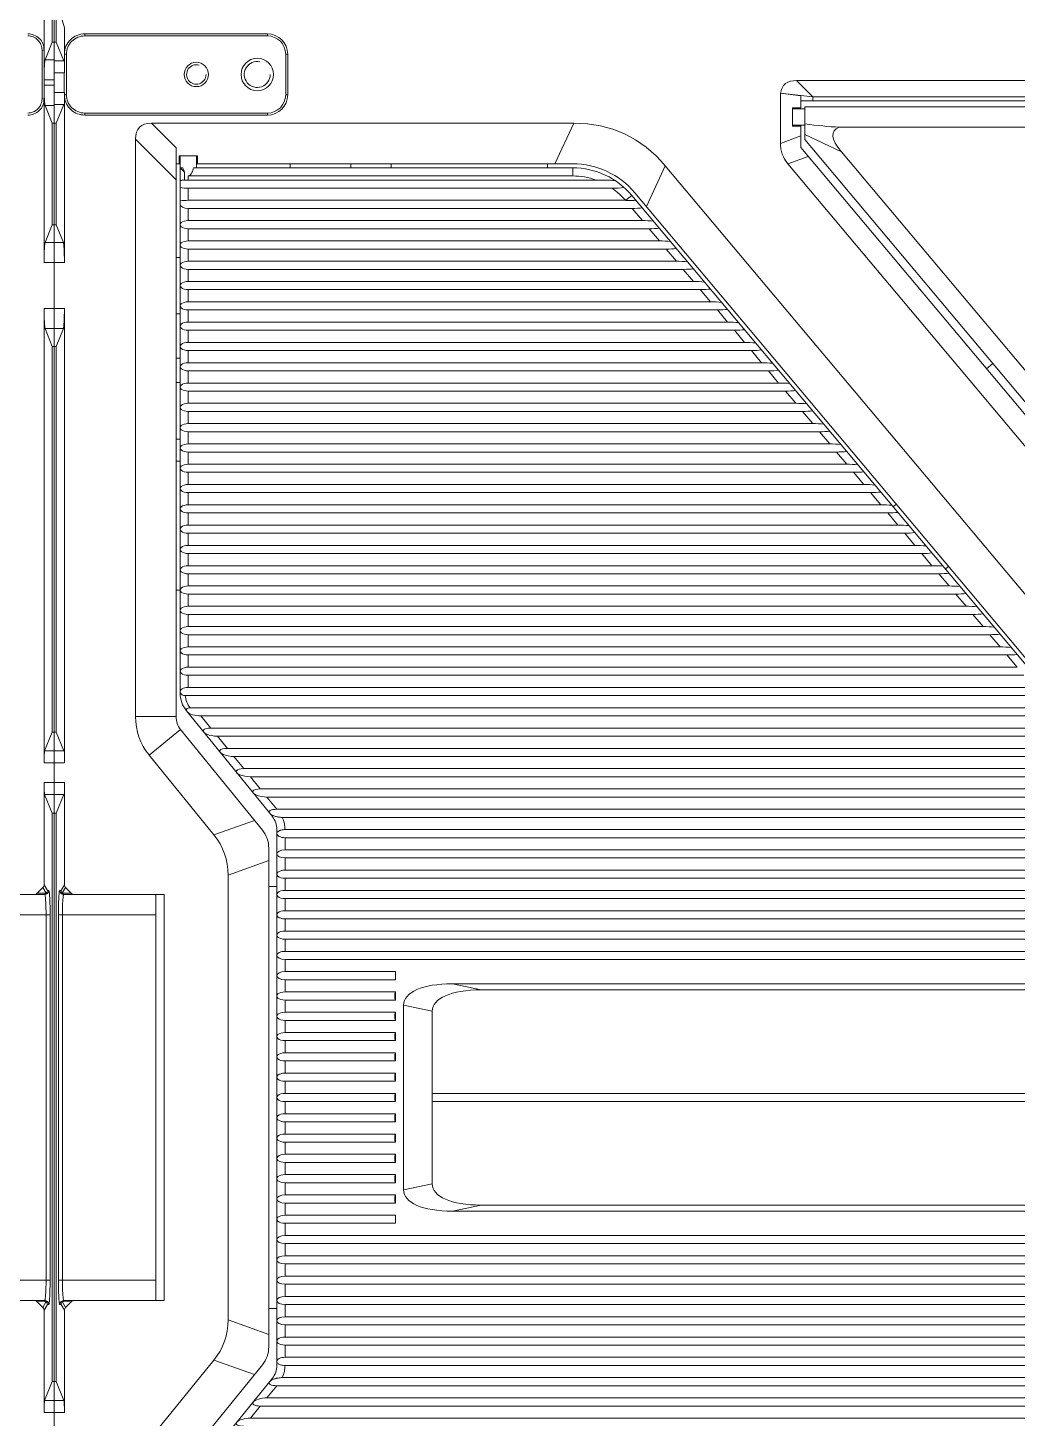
# Model space of a CAD drawing. Header units: millimetres. Extents: x 2185 to 26698, y 9658 to 17427.
# Drawn here: x 17420.1 to 17663.7, y 12966.7 to 13309.2 of the extents above; entities that cross this region are included whole.
import ezdxf

# ---------------------------------------------------------------- set-up
doc = ezdxf.new("R2010")
doc.units = ezdxf.units.MM
doc.linetypes.add('SLD-实线', pattern=[0])
doc.layers.add('文字层', color=8, linetype='SLD-实线', lineweight=15)

# ---------------------------------------------------------------- blocks, each defined once
blk = doc.blocks.new('76128193')
at = {"color": 7, "linetype": 'Continuous'}
for p, q in [((-4020.43, 2581.93), (-4020.43, 2041.93)), ((-4019.93, 2581.43), (-4019.93, 2571.93)), ((-4019.53, 2581.02), (-4017.93, 2575.43)), ((-3062.93, 2569.98), (-3062.93, 2579.43)), ((-3060.93, 2571.93), (-3060.93, 2581.43)), ((-3060.43, 2517.59), (-3060.43, 2581.93)), ((-4017.93, 2575.43), (-4017.93, 2568.98)), ((-4012.92, 2573.93), (-4012.92, 2573.43)), ((-4012.92, 2573.93), (-3967.93, 2573.93)), ((-4012.92, 2573.43), (-3967.93, 2573.43)), ((-3967.93, 2573.43), (-3967.93, 2573.93)), ((-4020.43, 2571.93), (-4019.93, 2571.93)), ((-4019.93, 2571.93), (-4018.08, 2567.3)), ((-4017.93, 2568.98), (-4017.93, 2564.33)), ((-4017.43, 2558.93), (-4017.43, 2568.93)), ((-3963.43, 2568.93), (-3963.43, 2558.93)), ((-3962.93, 2568.93), (-3963.43, 2568.93)), ((-3962.93, 2568.93), (-3962.93, 2558.93)), ((-3063.43, 2569.93), (-3063.43, 2557.93)), ((-3062.92, 2569.98), (-3062.92, 2562.58)), ((-3060.93, 2571.93), (-3062.69, 2567.54)), ((-3060.93, 2571.93), (-3060.43, 2571.93)), ((-4018.08, 2567.3), (-4020.43, 2567.3)), ((-3062.69, 2567.54), (-3060.43, 2567.54)), ((-4017.96, 2564.33), (-4020.43, 2564.33)), ((-4017.96, 2564.33), (-4017.95, 2559.53)), ((-3833.65, 2558.41), (-3837.67, 2562.43)), ((-3837.67, 2562.43), (-3651.21, 2562.43)), ((-3060.43, 2562.59), (-3062.93, 2562.58)), ((-4017.95, 2559.53), (-4020.43, 2559.53)), ((-4017.93, 2558.89), (-4017.94, 2559.53)), ((-4017.93, 2558.89), (-4017.93, 2558.42)), ((-3963.43, 2558.93), (-3962.93, 2558.93)), ((-3841.59, 2546.97), (-3841.59, 2559.33)), ((-3836.58, 2558.75), (-3841.54, 2559.33)), ((-3836.59, 2558.66), (-3836.59, 2555.68)), ((-3833.65, 2558.41), (-3836.58, 2558.75)), ((-3060.43, 2561.27), (-3062.93, 2561.28)), ((-4018.08, 2556.56), (-4020.43, 2556.56)), ((-4018.08, 2556.56), (-4019.93, 2551.93)), ((-4017.93, 2558.42), (-4017.93, 2517.55)), ((-3838.59, 2551.18), (-3838.59, 2555.68)), ((-3838.59, 2555.68), (-3836.59, 2555.68)), ((-3838.59, 2555.57), (-3836.59, 2555.57)), ((-3835.59, 2555.43), (-3838.59, 2555.43)), ((-3836.59, 2557.43), (-3651.21, 2557.43)), ((-3836.59, 2555.43), (-3836.59, 2555.57)), ((-3835.59, 2547.88), (-3835.59, 2555.93)), ((-3835.59, 2555.93), (-3653.88, 2555.93)), ((-3833.65, 2557.43), (-3833.65, 2558.41)), ((-3651.21, 2558.41), (-3833.65, 2558.41)), ((-3062.93, 2517.55), (-3062.93, 2557.89)), ((-3060.43, 2556.32), (-3062.69, 2556.32)), ((-3062.69, 2556.32), (-3060.93, 2551.93)), ((-4020.43, 2551.93), (-4019.93, 2551.93)), ((-4019.93, 2551.93), (-4019.93, 2526.93)), ((-4012.92, 2554.43), (-4012.92, 2553.93)), ((-3967.93, 2554.43), (-4012.92, 2554.43)), ((-3967.93, 2553.93), (-4012.92, 2553.93)), ((-3990.43, 2545.85), (-3996.51, 2551.93)), ((-3892.48, 2551.93), (-3996.51, 2551.93)), ((-3967.93, 2553.93), (-3967.93, 2554.43)), ((-3892.48, 2551.93), (-3897.14, 2541.93)), ((-3060.93, 2551.93), (-3060.43, 2551.93)), ((-3060.93, 2526.93), (-3060.93, 2551.93)), ((-3836.59, 2548.79), (-3841.59, 2546.97)), ((-3835.59, 2551.43), (-3838.59, 2551.43)), ((-3836.59, 2551.29), (-3838.59, 2551.29)), ((-3836.59, 2551.18), (-3838.59, 2551.18)), ((-3836.59, 2551.29), (-3836.59, 2551.43)), ((-3836.59, 2545.93), (-3836.59, 2551.18)), ((-3835.59, 2549.11), (-3826.55, 2544.89)), ((-3827.14, 2550.93), (-3653.88, 2550.93)), ((-4000.43, 2405.75), (-4000.43, 2548.01)), ((-4000.43, 2548.01), (-3990.43, 2538.01)), ((-3990.43, 2405.75), (-3990.43, 2545.85)), ((-3836.59, 2545.93), (-3681.84, 2361.5)), ((-3679.56, 2361.93), (-3835.59, 2547.88)), ((-3675.73, 2365.15), (-3826.55, 2544.89)), ((-3990.43, 2541.93), (-3989.43, 2541.93)), ((-3989.68, 2541.93), (-3989.68, 2543.93)), ((-3989.68, 2543.93), (-3985.18, 2543.93)), ((-3989.43, 2411.57), (-3989.43, 2543.93)), ((-3985.43, 2540.93), (-3985.43, 2543.93)), ((-3985.42, 2541.93), (-3892.75, 2541.93)), ((-3985.18, 2543.93), (-3985.18, 2541.93)), ((-3962.36, 2540.93), (-3962.36, 2541.93)), ((-3947.43, 2541.93), (-3947.43, 2540.93)), ((-3937.43, 2540.93), (-3937.43, 2541.93)), ((-3898.93, 2540.93), (-3898.93, 2541.93)), ((-3874.61, 2531.42), (-3869.95, 2541.42)), ((-3707.34, 2347.63), (-3869.95, 2541.42)), ((-3839.75, 2541.92), (-3834.75, 2543.74)), ((-3839.75, 2541.92), (-3684.94, 2357.42)), ((-3989.43, 2540.93), (-3988.37, 2539.87)), ((-3989.43, 2540.93), (-3988.76, 2540.93)), ((-3988.37, 2537.9), (-3988.37, 2539.87)), ((-3987.43, 2537.93), (-3987.43, 2538.93)), ((-3987.43, 2538.93), (-3892.75, 2538.93)), ((-3987.43, 2537.93), (-3887.01, 2537.93)), ((-3986.11, 2540.93), (-3892.75, 2540.93)), ((-3892.75, 2538.93), (-3892.75, 2540.93)), ((-3987.43, 2535.93), (-3987.43, 2532.93)), ((-3883.11, 2535.93), (-3987.43, 2535.93)), ((-3877.43, 2534.79), (-3720.01, 2347.18)), ((-3987.43, 2532.93), (-3879.79, 2532.93)), ((-3878.2, 2534.14), (-3879.64, 2532.93)), ((-3878.2, 2534.14), (-3720.78, 2346.54)), ((-3987.43, 2527.93), (-3987.43, 2530.93)), ((-3987.43, 2530.93), (-3878.11, 2530.93)), ((-3875.59, 2527.93), (-3987.43, 2527.93)), ((-3878.11, 2530.93), (-3875.59, 2527.93)), ((-4020.43, 2526.93), (-4019.93, 2526.93)), ((-4018.18, 2522.54), (-4019.93, 2526.93)), ((-3987.43, 2522.93), (-3987.43, 2525.93)), ((-3987.43, 2525.93), (-3873.92, 2525.93)), ((-3873.92, 2525.93), (-3871.4, 2522.93)), ((-3060.93, 2526.93), (-3062.69, 2522.54)), ((-3060.93, 2526.93), (-3060.43, 2526.93)), ((-4020.43, 2522.54), (-4018.18, 2522.54)), ((-3871.4, 2522.93), (-3987.43, 2522.93)), ((-3987.43, 2517.93), (-3987.43, 2520.93)), ((-3987.43, 2520.93), (-3869.72, 2520.93)), ((-3869.72, 2520.93), (-3867.2, 2517.93)), ((-3062.69, 2522.54), (-3060.43, 2522.54)), ((-4017.94, 2517.58), (-4020.43, 2517.58)), ((-3990.43, 2518.86), (-3989.43, 2518.86)), ((-3867.2, 2517.93), (-3987.43, 2517.93)), ((-3060.43, 2517.58), (-3062.93, 2517.58)), ((-3060.43, 2517.58), (-3060.43, 2106.28)), ((-3987.43, 2512.93), (-3987.43, 2515.93)), ((-3987.43, 2515.93), (-3865.53, 2515.93)), ((-3865.53, 2515.93), (-3863.01, 2512.93)), ((-3863.01, 2512.93), (-3987.43, 2512.93)), ((-3987.43, 2507.93), (-3987.43, 2510.93)), ((-3987.43, 2510.93), (-3861.33, 2510.93)), ((-3861.33, 2510.93), (-3858.81, 2507.93)), ((-3858.81, 2507.93), (-3987.43, 2507.93)), ((-4020.43, 2506.27), (-4017.93, 2506.27)), ((-4017.93, 2506.27), (-4017.93, 2394.33)), ((-3989.43, 2505), (-3990.43, 2505)), ((-3987.43, 2502.93), (-3987.43, 2505.93)), ((-3987.43, 2505.93), (-3857.13, 2505.93)), ((-3857.13, 2505.93), (-3854.62, 2502.93)), ((-3062.93, 2506.27), (-3060.43, 2506.27)), ((-3062.93, 2394.33), (-3062.93, 2506.27)), ((-4018.18, 2501.32), (-4020.43, 2501.32)), ((-4019.93, 2496.93), (-4018.18, 2501.32)), ((-3854.62, 2502.93), (-3987.43, 2502.93)), ((-3987.43, 2497.93), (-3987.43, 2500.93)), ((-3987.43, 2500.93), (-3852.94, 2500.93)), ((-3852.94, 2500.93), (-3850.42, 2497.93)), ((-3060.43, 2501.32), (-3062.69, 2501.32)), ((-3062.69, 2501.32), (-3060.93, 2496.93)), ((-4020.43, 2496.93), (-4019.93, 2496.93)), ((-4019.93, 2496.93), (-4019.93, 2401.93)), ((-3850.42, 2497.93), (-3987.43, 2497.93)), ((-3060.93, 2496.93), (-3060.43, 2496.93)), ((-3060.93, 2401.93), (-3060.93, 2496.93)), ((-3990.43, 2494.07), (-3989.43, 2494.07)), ((-3987.43, 2492.93), (-3987.43, 2495.93)), ((-3987.43, 2495.93), (-3848.74, 2495.93)), ((-3848.74, 2495.93), (-3846.23, 2492.93)), ((-3846.23, 2492.93), (-3987.43, 2492.93)), ((-3987.43, 2487.93), (-3987.43, 2490.93)), ((-3987.43, 2490.93), (-3844.55, 2490.93)), ((-3844.55, 2490.93), (-3842.03, 2487.93)), ((-3790.83, 2491.4), (-3789.32, 2492.75)), ((-3989.43, 2488.07), (-3990.43, 2488.07)), ((-3842.03, 2487.93), (-3987.43, 2487.93)), ((-3987.43, 2482.93), (-3987.43, 2485.93)), ((-3987.43, 2485.93), (-3840.35, 2485.93)), ((-3840.35, 2485.93), (-3837.84, 2482.93)), ((-3837.84, 2482.93), (-3987.43, 2482.93)), ((-3987.43, 2477.93), (-3987.43, 2480.93)), ((-3987.43, 2480.93), (-3836.16, 2480.93)), ((-3836.16, 2480.93), (-3833.64, 2477.93)), ((-3833.64, 2477.93), (-3987.43, 2477.93)), ((-3990.43, 2474.07), (-3989.43, 2474.07)), ((-3987.43, 2472.93), (-3987.43, 2475.93)), ((-3987.43, 2475.93), (-3831.96, 2475.93)), ((-3829.44, 2472.93), (-3987.43, 2472.93)), ((-3831.96, 2475.93), (-3829.44, 2472.93)), ((-3987.43, 2467.93), (-3987.43, 2470.93)), ((-3987.43, 2470.93), (-3827.77, 2470.93)), ((-3827.77, 2470.93), (-3825.25, 2467.93)), ((-3989.43, 2468.67), (-3990.43, 2468.67)), ((-3825.25, 2467.93), (-3987.43, 2467.93)), ((-3987.43, 2462.93), (-3987.43, 2465.93)), ((-3987.43, 2465.93), (-3823.57, 2465.93)), ((-3821.05, 2462.93), (-3987.43, 2462.93)), ((-3823.57, 2465.93), (-3821.05, 2462.93)), ((-3987.43, 2457.93), (-3987.43, 2460.93)), ((-3987.43, 2460.93), (-3819.38, 2460.93)), ((-3819.38, 2460.93), (-3816.86, 2457.93)), ((-3816.86, 2457.93), (-3987.43, 2457.93)), ((-3987.43, 2452.93), (-3987.43, 2455.93)), ((-3987.43, 2455.93), (-3815.18, 2455.93)), ((-3815.18, 2455.93), (-3812.66, 2452.93)), ((-3813.07, 2458.08), (-3813.83, 2457.44)), ((-3812.66, 2452.93), (-3987.43, 2452.93)), ((-3987.43, 2447.93), (-3987.43, 2450.93)), ((-3987.43, 2450.93), (-3810.98, 2450.93)), ((-3810.98, 2450.93), (-3808.47, 2447.93)), ((-3808.47, 2447.93), (-3987.43, 2447.93)), ((-3987.43, 2442.93), (-3987.43, 2445.93)), ((-3987.43, 2445.93), (-3806.79, 2445.93)), ((-3806.79, 2445.93), (-3804.27, 2442.93)), ((-3804.27, 2442.93), (-3987.43, 2442.93)), ((-3800.98, 2442.12), (-3800.21, 2442.76)), ((-3987.43, 2437.93), (-3987.43, 2440.93)), ((-3987.43, 2440.93), (-3802.59, 2440.93)), ((-3802.59, 2440.93), (-3800.08, 2437.93)), ((-3989.43, 2436.93), (-3990.43, 2436.93)), ((-3800.08, 2437.93), (-3987.43, 2437.93)), ((-3987.43, 2432.93), (-3987.43, 2435.93)), ((-3987.43, 2435.93), (-3798.4, 2435.93)), ((-3798.4, 2435.93), (-3795.88, 2432.93)), ((-3795.88, 2432.93), (-3987.43, 2432.93)), ((-3987.43, 2427.93), (-3987.43, 2430.93)), ((-3987.43, 2430.93), (-3794.2, 2430.93)), ((-3794.2, 2430.93), (-3791.68, 2427.93)), ((-3791.68, 2427.93), (-3987.43, 2427.93)), ((-3987.43, 2422.93), (-3987.43, 2425.93)), ((-3987.43, 2425.93), (-3790.01, 2425.93)), ((-3790.01, 2425.93), (-3787.49, 2422.93)), ((-3787.49, 2422.93), (-3987.43, 2422.93)), ((-3987.43, 2417.93), (-3987.43, 2420.93)), ((-3987.43, 2420.93), (-3785.81, 2420.93)), ((-3785.81, 2420.93), (-3783.29, 2417.93)), ((-3783.29, 2417.93), (-3987.43, 2417.93)), ((-3987.43, 2412.93), (-3987.43, 2415.93)), ((-3987.43, 2415.93), (-3781.62, 2415.93)), ((-3779.1, 2412.93), (-3987.43, 2412.93)), ((-3777.42, 2410.93), (-3988.2, 2410.93)), ((-3986.95, 2407.93), (-3774.9, 2407.93)), ((-4000.43, 2405.75), (-3990.43, 2405.75)), ((-3987.87, 2407.16), (-3966.72, 2381.11)), ((-3981.86, 2402.93), (-3984.29, 2405.93)), ((-3984.29, 2405.93), (-3773.22, 2405.93)), ((-4020.43, 2401.93), (-4019.93, 2401.93)), ((-4019.93, 2401.93), (-4018.08, 2397.3)), ((-3989.32, 2402.6), (-3997.08, 2396.29)), ((-3969.17, 2377.77), (-3989.32, 2402.6)), ((-3770.71, 2402.93), (-3981.86, 2402.93)), ((-3977.8, 2397.93), (-3980.24, 2400.93)), ((-3980.24, 2400.93), (-3769.03, 2400.93)), ((-3062.79, 2397.3), (-3060.93, 2401.93)), ((-3060.93, 2401.93), (-3060.43, 2401.93)), ((-3766.51, 2397.93), (-3977.8, 2397.93)), ((-4018.08, 2397.3), (-4020.43, 2397.3)), ((-4017.93, 2394.33), (-4020.43, 2394.33)), ((-3997.08, 2396.29), (-3981.11, 2376.62)), ((-3973.74, 2392.93), (-3976.18, 2395.93)), ((-3976.18, 2395.93), (-3764.83, 2395.93)), ((-3062.93, 2394.33), (-3060.43, 2394.33)), ((-3062.79, 2397.3), (-3060.43, 2397.3)), ((-3762.32, 2392.93), (-3973.74, 2392.93)), ((-3969.69, 2387.93), (-3972.12, 2390.93)), ((-3972.12, 2390.93), (-3760.64, 2390.93)), ((-4017.93, 2389.53), (-4020.43, 2389.53)), ((-4017.93, 2389.53), (-4017.93, 2364.35)), ((-3758.12, 2387.93), (-3969.69, 2387.93)), ((-3060.43, 2389.53), (-3062.93, 2389.53)), ((-3062.93, 2364.35), (-3062.93, 2389.53)), ((-4018.08, 2386.56), (-4020.43, 2386.56)), ((-4018.08, 2386.56), (-4019.93, 2381.93)), ((-3965.63, 2382.93), (-3968.06, 2385.93)), ((-3968.06, 2385.93), (-3756.44, 2385.93)), ((-3060.43, 2386.56), (-3062.79, 2386.56)), ((-3060.93, 2381.93), (-3062.79, 2386.56)), ((-4020.43, 2381.93), (-4019.93, 2381.93)), ((-4019.93, 2381.93), (-4019.93, 2241.93)), ((-3753.93, 2382.93), (-3965.63, 2382.93)), ((-3964.27, 2380.93), (-3752.25, 2380.93)), ((-3060.93, 2381.93), (-3060.43, 2381.93)), ((-3060.93, 2241.93), (-3060.93, 2381.93)), ((-3971.11, 2380.17), (-3981.11, 2376.62)), ((-3965.6, 2245.91), (-3965.6, 2377.95)), ((-3749.73, 2377.93), (-3963.6, 2377.93)), ((-3963.6, 2372.93), (-3963.6, 2375.93)), ((-3963.6, 2375.93), (-3748.05, 2375.93)), ((-3977.6, 2366.73), (-3967.6, 2370.28)), ((-3967.6, 2373.36), (-3967.6, 2250.5)), ((-3745.53, 2372.93), (-3963.6, 2372.93)), ((-3963.6, 2367.93), (-3963.6, 2370.93)), ((-3963.6, 2370.93), (-3743.86, 2370.93)), ((-3977.6, 2366.73), (-3977.6, 2257.13)), ((-3741.34, 2367.93), (-3963.6, 2367.93)), ((-4017.93, 2364.35), (-4018.74, 2362.93)), ((-4017.64, 2363.64), (-4018.45, 2362.23)), ((-4016.23, 2362.23), (-4017.64, 2363.64)), ((-3965.6, 2363.93), (-3967.6, 2363.93)), ((-3963.6, 2362.93), (-3963.6, 2365.93)), ((-3963.6, 2365.93), (-3739.66, 2365.93)), ((-3063.23, 2363.64), (-3064.64, 2362.23)), ((-3063.23, 2363.64), (-3062.42, 2362.23)), ((-3062.13, 2362.93), (-3062.93, 2364.35)), ((-4019.07, 2362.93), (-4018.74, 2362.93)), ((-4016.23, 2362.23), (-4018.45, 2362.23)), ((-4018.07, 2361.93), (-3993.39, 2361.93)), ((-3995.39, 2261.93), (-3995.39, 2361.93)), ((-3993.39, 2261.93), (-3993.39, 2361.93)), ((-3737.14, 2362.93), (-3963.6, 2362.93)), ((-3963.6, 2357.93), (-3963.6, 2360.93)), ((-3963.6, 2360.93), (-3735.47, 2360.93)), ((-3086.79, 2361.93), (-3062.79, 2361.93)), ((-3062.42, 2362.23), (-3064.64, 2362.23)), ((-3062.13, 2362.93), (-3061.79, 2362.93)), ((-4019.41, 2266.93), (-4019.41, 2356.93)), ((-4019.41, 2356.93), (-4018.42, 2356.93)), ((-4018.42, 2356.93), (-4018.42, 2266.93)), ((-3995.39, 2356.93), (-4018.42, 2356.93)), ((-3732.95, 2357.93), (-3963.6, 2357.93)), ((-3061.45, 2356.93), (-3084.79, 2356.93)), ((-3062.45, 2266.93), (-3062.45, 2356.93)), ((-3061.45, 2356.93), (-3061.45, 2266.93)), ((-3963.6, 2352.93), (-3963.6, 2355.93)), ((-3963.6, 2355.93), (-3731.27, 2355.93)), ((-3728.75, 2352.93), (-3963.6, 2352.93)), ((-3963.6, 2347.93), (-3963.6, 2350.93)), ((-3963.6, 2350.93), (-3727.07, 2350.93)), ((-3724.56, 2347.93), (-3963.6, 2347.93)), ((-3963.6, 2342.93), (-3963.6, 2345.93)), ((-3963.6, 2345.93), (-3722.86, 2345.93)), ((-3936.38, 2342.93), (-3963.6, 2342.93)), ((-3936.38, 2342.93), (-3936.38, 2340.93)), ((-3963.6, 2337.93), (-3963.6, 2340.93)), ((-3963.6, 2340.93), (-3936.38, 2340.93)), ((-3915.31, 2338.43), (-3922.37, 2339.93)), ((-3922.37, 2339.93), (-3722.68, 2339.93)), ((-3936.38, 2337.93), (-3963.6, 2337.93)), ((-3963.6, 2332.93), (-3963.6, 2335.93)), ((-3963.6, 2335.93), (-3936.38, 2335.93)), ((-3936.56, 2337.49), (-3936.56, 2336.37)), ((-3936.38, 2337.93), (-3936.38, 2335.93)), ((-3726.36, 2338.43), (-3915.31, 2338.43)), ((-3936.38, 2332.93), (-3963.6, 2332.93)), ((-3936.56, 2332.49), (-3936.56, 2331.37)), ((-3936.38, 2332.93), (-3936.38, 2330.93)), ((-3934.4, 2289.19), (-3934.4, 2334.67)), ((-3934.4, 2334.67), (-3927.34, 2333.17)), ((-3927.34, 2333.17), (-3927.35, 2312.93)), ((-3963.6, 2327.93), (-3963.6, 2330.93)), ((-3963.6, 2330.93), (-3936.38, 2330.93)), ((-3936.38, 2327.93), (-3963.6, 2327.93)), ((-3963.6, 2322.93), (-3963.6, 2325.93)), ((-3963.6, 2325.93), (-3936.38, 2325.93)), ((-3936.56, 2327.49), (-3936.56, 2326.37)), ((-3936.38, 2327.93), (-3936.38, 2325.93)), ((-3936.38, 2322.93), (-3963.6, 2322.93)), ((-3936.56, 2322.49), (-3936.56, 2321.37)), ((-3936.38, 2322.93), (-3936.38, 2320.93)), ((-3963.6, 2317.93), (-3963.6, 2320.93)), ((-3963.6, 2320.93), (-3936.38, 2320.93)), ((-3936.38, 2317.93), (-3963.6, 2317.93)), ((-3963.6, 2312.93), (-3963.6, 2315.93)), ((-3963.6, 2315.93), (-3936.38, 2315.93)), ((-3936.56, 2317.49), (-3936.56, 2316.37)), ((-3936.38, 2317.93), (-3936.38, 2315.93)), ((-3936.38, 2312.93), (-3963.6, 2312.93)), ((-3936.56, 2312.49), (-3936.56, 2311.37)), ((-3936.38, 2312.93), (-3936.38, 2310.93)), ((-3927.35, 2312.93), (-3927.35, 2310.93)), ((-3927.34, 2312.93), (-3716.01, 2312.93)), ((-3963.6, 2307.93), (-3963.6, 2310.93)), ((-3963.6, 2310.93), (-3936.38, 2310.93)), ((-3927.35, 2310.93), (-3927.34, 2290.69)), ((-3927.34, 2310.93), (-3716.01, 2310.93)), ((-3936.38, 2307.93), (-3963.6, 2307.93)), ((-3963.6, 2302.93), (-3963.6, 2305.93)), ((-3963.6, 2305.93), (-3936.38, 2305.93)), ((-3936.56, 2307.49), (-3936.56, 2306.37)), ((-3936.38, 2307.93), (-3936.38, 2305.93)), ((-3936.38, 2302.93), (-3963.6, 2302.93)), ((-3936.56, 2302.49), (-3936.56, 2301.37)), ((-3936.38, 2302.93), (-3936.38, 2300.93)), ((-3963.6, 2297.93), (-3963.6, 2300.93)), ((-3963.6, 2300.93), (-3936.38, 2300.93)), ((-3936.38, 2297.93), (-3963.6, 2297.93)), ((-3963.6, 2292.93), (-3963.6, 2295.93)), ((-3963.6, 2295.93), (-3936.38, 2295.93)), ((-3936.56, 2297.49), (-3936.56, 2296.37)), ((-3936.38, 2297.93), (-3936.38, 2295.93)), ((-3936.38, 2292.93), (-3963.6, 2292.93)), ((-3936.56, 2292.49), (-3936.56, 2291.37)), ((-3936.38, 2292.93), (-3936.38, 2290.93)), ((-3963.6, 2287.93), (-3963.6, 2290.93)), ((-3963.6, 2290.93), (-3936.38, 2290.93)), ((-3936.38, 2287.93), (-3963.6, 2287.93)), ((-3936.38, 2287.93), (-3936.38, 2285.93)), ((-3927.34, 2290.69), (-3934.4, 2289.19)), ((-3963.6, 2282.93), (-3963.6, 2285.93)), ((-3963.6, 2285.93), (-3936.38, 2285.93)), ((-3936.56, 2287.49), (-3936.56, 2286.37)), ((-3922.37, 2283.93), (-3915.31, 2285.43)), ((-3915.31, 2285.43), (-3726.36, 2285.43)), ((-3936.38, 2282.93), (-3963.6, 2282.93)), ((-3936.38, 2282.93), (-3936.38, 2280.93)), ((-3722.68, 2283.93), (-3922.37, 2283.93)), ((-3963.6, 2277.93), (-3963.6, 2280.93)), ((-3963.6, 2280.93), (-3936.38, 2280.93)), ((-3722.86, 2277.93), (-3963.6, 2277.93)), ((-3963.6, 2272.93), (-3963.6, 2275.93)), ((-3963.6, 2275.93), (-3724.56, 2275.93)), ((-3727.07, 2272.93), (-3963.6, 2272.93)), ((-3963.6, 2267.93), (-3963.6, 2270.93)), ((-3963.6, 2270.93), (-3728.75, 2270.93)), ((-3731.27, 2267.93), (-3963.6, 2267.93)), ((-4019.41, 2266.93), (-3995.39, 2266.93)), ((-3963.6, 2262.93), (-3963.6, 2265.93)), ((-3963.6, 2265.93), (-3732.95, 2265.93)), ((-3061.45, 2266.93), (-3062.45, 2266.93)), ((-4018.74, 2260.93), (-4019.07, 2260.93)), ((-4018.74, 2260.93), (-4017.93, 2259.52)), ((-4017.64, 2260.22), (-4018.45, 2261.64)), ((-4018.45, 2261.64), (-4016.23, 2261.63)), ((-4018.07, 2261.93), (-3993.39, 2261.93)), ((-4017.64, 2260.22), (-4016.23, 2261.63)), ((-3735.47, 2262.93), (-3963.6, 2262.93)), ((-3963.6, 2257.93), (-3963.6, 2260.93)), ((-3963.6, 2260.93), (-3737.14, 2260.93)), ((-3086.79, 2261.93), (-3062.79, 2261.93)), ((-3064.64, 2261.63), (-3062.42, 2261.64)), ((-3064.64, 2261.63), (-3063.23, 2260.22)), ((-3063.23, 2260.22), (-3062.42, 2261.64)), ((-3062.93, 2259.52), (-3062.13, 2260.93)), ((-3061.79, 2260.93), (-3062.13, 2260.93)), ((-4017.93, 2259.52), (-4017.93, 2234.33)), ((-3967.6, 2253.58), (-3977.6, 2257.13)), ((-3967.6, 2259.93), (-3965.6, 2259.93)), ((-3739.66, 2257.93), (-3963.6, 2257.93)), ((-3062.93, 2234.33), (-3062.93, 2259.52)), ((-3963.6, 2252.93), (-3963.6, 2255.93)), ((-3963.6, 2255.93), (-3741.34, 2255.93)), ((-3743.86, 2252.93), (-3963.6, 2252.93)), ((-3963.6, 2247.93), (-3963.6, 2250.93)), ((-3745.53, 2250.93), (-3963.6, 2250.93)), ((-3981.11, 2247.24), (-3997.08, 2227.57)), ((-3981.11, 2247.24), (-3971.11, 2243.69)), ((-3963.6, 2247.93), (-3748.05, 2247.93)), ((-3989.32, 2221.27), (-3969.17, 2246.09)), ((-3963.6, 2245.93), (-3749.73, 2245.93)), ((-4020.43, 2241.93), (-4019.93, 2241.93)), ((-4019.93, 2241.93), (-4018.08, 2237.3)), ((-3987.87, 2216.7), (-3966.72, 2242.76)), ((-3968.06, 2237.93), (-3965.63, 2240.93)), ((-3965.63, 2240.93), (-3753.93, 2240.93)), ((-3752.25, 2242.93), (-3964.27, 2242.93)), ((-3062.79, 2237.3), (-3060.93, 2241.93)), ((-3060.93, 2241.93), (-3060.43, 2241.93)), ((-4018.08, 2237.3), (-4020.43, 2237.3)), ((-3756.44, 2237.93), (-3968.06, 2237.93)), ((-3062.79, 2237.3), (-3060.43, 2237.3)), ((-4017.93, 2234.33), (-4020.43, 2234.33)), ((-3972.12, 2232.93), (-3969.69, 2235.93)), ((-3969.69, 2235.93), (-3758.12, 2235.93)), ((-3062.93, 2234.33), (-3060.43, 2234.33)), ((-3760.64, 2232.93), (-3972.12, 2232.93))]:
    blk.add_line(p, q, dxfattribs=at)
for points in [[(-4019.41, 2356.93), (-4019.26, 2356.93), (-4018.42, 2356.93)], [(-3061.45, 2266.93), (-3061.6, 2266.93), (-3084.79, 2266.93)]]:
    blk.add_lwpolyline(points, dxfattribs=at)
for centre, radius in [((-3985.43, 2563.93), 3), ((-3970.43, 2563.93), 4)]:
    blk.add_circle(centre, radius, dxfattribs=at)
for centre, radius, start, end in [((-3967.93, 2568.93), 5, 0, 89.9981), ((-3967.93, 2568.93), 4.5, 0, 89.9872), ((-3985.43, 2563.93), 2.4, 74.0896, 0), ((-3970.43, 2563.93), 3.2, 78.1353, 360), ((-3967.93, 2558.93), 5, 270.0033, 0.0023), ((-3967.93, 2558.93), 4.5, 270.0091, 0), ((-3892.75, 2521.93), 20, 40, 90), ((-3892.75, 2521.93), 19, 40, 90), ((-3892.75, 2521.93), 17, 70.2499, 90), ((-3892.75, 2521.93), 17, 40.3202, 55.4397), ((-3879.79, 2505.43), 27.5, 89.6931, 90), ((-3982.43, 2411.57), 7, 180, 219.0635), ((-3988.2, 2412.42), 1.49, 255.39, 269.9512), ((-3982.43, 2411.57), 5.8, 186.3356, 218.8728), ((-3985.43, 2405.75), 15, 180, 219.0635), ((-3985.43, 2405.75), 5, 180, 219.0635), ((-3970.6, 2377.95), 5, 0, 39.0635), ((-3970.6, 2377.95), 7, 359.8028, 25.1589), ((-3974.6, 2373.36), 7, 0, 39.0635), ((-3063.13, 2362.93), 1.01, 344.9807, 359.8007), ((-3974.6, 2250.5), 7, 320.9365, 0), ((-3970.6, 2245.91), 5, 320.9365, 0), ((-3970.6, 2245.91), 7, 334.8411, 0.1972)]:
    blk.add_arc(centre, radius, start, end, dxfattribs=at)
for centre, major_axis, ratio, start_param, end_param in [((-3898.45, 2449.95), (-101, 101), 0.140028, -0.139123, 0.139123), ((-4235.42, 1787.08), (-355.43, -762.22), 0.178355, 3.058615, 3.22457), ((-4117.97, 2684.76), (310.21, -129.43), 0.111795, -0.382592, -0.311671), ((-2969.96, 2149.44), (-858.57, 400.36), 0.042224, -0.040423, 0.090304), ((-3637.63, 2618.35), (203.5, 74.07), 0.184705, 3.074467, 3.208719), ((-3987.43, 2546.93), (0, 8), 0.25, -3.864327, -3.63155), ((-3987.43, 2536.93), (4, 0), 0.25, -2.094395, -1.570796), ((-3987.43, 2531.93), (4, 0), 0.25, 1.570796, 2.094395), ((-3987.43, 2531.93), (2, 0), 0.5, -3.141592, -1.570796), ((-3878.95, 2531.93), (5.29, -0.16), 0.186516, 1.21233, 1.707838), ((-3878.95, 2531.93), (5.29, -0.16), 0.186516, -1.405664, -0.882065), ((-3987.43, 2526.93), (2, 0), 0.5, 1.570796, 4.712389), ((-3874.76, 2526.93), (5.29, -0.16), 0.186516, 1.21233, 1.735928), ((-3874.76, 2526.93), (5.29, -0.16), 0.186516, -1.405664, -0.882065), ((-3987.43, 2521.93), (2, 0), 0.5, 1.570796, 4.712389), ((-3870.56, 2521.93), (5.29, -0.16), 0.186516, 1.21233, 1.735928), ((-3870.56, 2521.93), (5.29, -0.16), 0.186516, -1.405664, -0.882065), ((-3987.43, 2516.93), (2, 0), 0.5, 1.570796, 4.712389), ((-3866.36, 2516.93), (5.29, -0.16), 0.186516, 1.21233, 1.735928), ((-3866.36, 2516.93), (5.29, -0.16), 0.186516, -1.405664, -0.882065), ((-3987.43, 2511.93), (2, 0), 0.5, 1.570796, 4.712389), ((-3862.17, 2511.93), (5.29, -0.16), 0.186516, 1.21233, 1.735928), ((-3862.17, 2511.93), (5.29, -0.16), 0.186516, -1.405664, -0.882065), ((-3987.43, 2506.93), (2, 0), 0.5, 1.570796, 4.712389), ((-3857.97, 2506.93), (5.29, -0.16), 0.186516, 1.21233, 1.735928), ((-4018.22, 2506.27), (0, 5), 0.057143, -2.999696, -1.570796), ((-3857.97, 2506.93), (5.29, -0.16), 0.186516, -1.405664, -0.882065), ((-3062.65, 2506.27), (0, 5), 0.057143, -4.712389, -3.28349), ((-3987.43, 2501.93), (2, 0), 0.5, 1.570796, 4.712389), ((-3853.78, 2501.93), (5.29, -0.16), 0.186516, 1.21233, 1.735928), ((-3853.78, 2501.93), (5.29, -0.16), 0.186516, -1.405664, -0.882065), ((-3987.43, 2496.93), (2, 0), 0.5, 1.570796, 4.712389), ((-3849.58, 2496.93), (5.29, -0.16), 0.186516, 1.21233, 1.735928), ((-3849.58, 2496.93), (5.29, -0.16), 0.186516, -1.405664, -0.882065), ((-3987.43, 2491.93), (2, 0), 0.5, 1.570796, 4.712389), ((-3845.39, 2491.93), (5.29, -0.16), 0.186516, 1.21233, 1.735928), ((-3845.39, 2491.93), (5.29, -0.16), 0.186516, -1.405664, -0.882065), ((-3987.43, 2486.93), (2, 0), 0.5, 1.570796, 4.712389), ((-3841.19, 2486.93), (5.29, -0.16), 0.186516, 1.21233, 1.735928), ((-3841.19, 2486.93), (5.29, -0.16), 0.186516, -1.405664, -0.882065), ((-3987.43, 2481.93), (2, 0), 0.5, 1.570796, 4.712389), ((-3837, 2481.93), (5.29, -0.16), 0.186516, 1.21233, 1.735928), ((-3837, 2481.93), (5.29, -0.16), 0.186516, -1.405664, -0.882065), ((-3987.43, 2476.93), (2, 0), 0.5, 1.570796, 4.712389), ((-3832.8, 2476.93), (5.29, -0.16), 0.186516, 1.21233, 1.735928), ((-3987.43, 2471.93), (2, 0), 0.5, 1.570796, 4.712389), ((-3832.8, 2476.93), (5.29, -0.16), 0.186516, -1.405664, -0.882065), ((-3828.61, 2471.93), (5.29, -0.16), 0.186516, 1.21233, 1.735928), ((-3828.61, 2471.93), (5.29, -0.16), 0.186516, -1.405664, -0.882065), ((-3987.43, 2466.93), (2, 0), 0.5, 1.570796, 4.712389), ((-3824.41, 2466.93), (5.29, -0.16), 0.186516, 1.21233, 1.735928), ((-3824.41, 2466.93), (5.29, -0.16), 0.186516, -1.405664, -0.882065), ((-3987.43, 2461.93), (2, 0), 0.5, 1.570796, 4.712389), ((-3820.21, 2461.93), (5.29, -0.16), 0.186516, 1.21233, 1.735928), ((-3820.21, 2461.93), (5.29, -0.16), 0.186516, -1.405664, -0.882065), ((-3987.43, 2456.93), (2, 0), 0.5, 1.570796, 4.712389), ((-3816.02, 2456.93), (5.29, -0.16), 0.186516, 1.21233, 1.735928), ((-3816.02, 2456.93), (5.29, -0.16), 0.186516, -1.405664, -0.882065), ((-3987.43, 2451.93), (2, 0), 0.5, 1.570796, 4.712389), ((-3811.82, 2451.93), (5.29, -0.16), 0.186516, 1.21233, 1.735928), ((-3811.82, 2451.93), (5.29, -0.16), 0.186516, -1.405664, -0.882065), ((-3987.43, 2446.93), (2, 0), 0.5, 1.570796, 4.712389), ((-3807.63, 2446.93), (5.29, -0.16), 0.186516, 1.21233, 1.735928), ((-3807.63, 2446.93), (5.29, -0.16), 0.186516, -1.405664, -0.882065), ((-3987.43, 2441.93), (2, 0), 0.5, 1.570796, 4.712389), ((-3803.43, 2441.93), (5.29, -0.16), 0.186516, 1.21233, 1.735928), ((-3803.43, 2441.93), (5.29, -0.16), 0.186516, -1.405664, -0.882065), ((-3987.43, 2436.93), (2, 0), 0.5, 1.570796, 4.712389), ((-3799.24, 2436.93), (5.29, -0.16), 0.186516, 1.21233, 1.735928), ((-3799.24, 2436.93), (5.29, -0.16), 0.186516, -1.405664, -0.882065), ((-3987.43, 2431.93), (2, 0), 0.5, 1.570796, 4.712389), ((-3795.04, 2431.93), (5.29, -0.16), 0.186516, 1.21233, 1.735928), ((-3795.04, 2431.93), (5.29, -0.16), 0.186516, -1.405664, -0.882065), ((-3987.43, 2426.93), (2, 0), 0.5, 1.570796, 4.712389), ((-3790.85, 2426.93), (5.29, -0.16), 0.186516, 1.21233, 1.735928), ((-3790.85, 2426.93), (5.29, -0.16), 0.186516, -1.405664, -0.882065), ((-3987.43, 2421.93), (2, 0), 0.5, 1.570796, 4.712389), ((-3786.65, 2421.93), (5.29, -0.16), 0.186516, 1.21233, 1.735928), ((-3786.65, 2421.93), (5.29, -0.16), 0.186516, -1.405664, -0.882065), ((-3987.43, 2416.93), (2, 0), 0.5, 1.570796, 4.712389), ((-3985.11, 2406.93), (2.7, -0.34), 0.348244, 3.490993, 5.06179), ((-3981.05, 2401.93), (2.7, -0.34), 0.348244, 1.920197, 5.06179), ((-3976.99, 2396.93), (2.7, -0.34), 0.348244, 1.920197, 5.06179), ((-3062.76, 2394.33), (0, 3), 0.057143, 0.141897, 1.570796), ((-3972.93, 2391.93), (2.7, -0.34), 0.348244, 1.920197, 5.06179), ((-3968.87, 2386.93), (2.7, -0.34), 0.348244, 1.920197, 5.06179), ((-3062.76, 2389.53), (0, 3), 0.057143, -4.712389, -3.28349), ((-3964.82, 2381.93), (2.7, -0.34), 0.348244, 1.920197, 3.490993), ((-4385.53, 2227.59), (407.04, 144.4), 0.185229, -0.065614, 0.065614), ((-3963.6, 2376.93), (2, 0), 0.5, 3.141592, 4.712389), ((-3963.6, 2371.93), (2, 0), 0.5, 7.853982, 10.995574), ((-3963.6, 2366.93), (2, 0), 0.5, 1.570796, 4.712389), ((-4016.93, 2364.35), (0.499, 0.874), 0.993417, -4.191097, -3.406871), ((-4015.51, 2362.93), (1.01, 0), 0.987852, -2.362305, -1.570796), ((-3963.6, 2361.93), (2, 0), 0.5, 1.570796, 4.712389), ((-3963.6, 2356.93), (2, 0), 0.5, 1.570796, 4.712389), ((-3963.6, 2351.93), (2, 0), 0.5, 1.570796, 4.712389), ((-3963.6, 2346.93), (2, 0), 0.5, 7.853982, 10.995574), ((-3963.6, 2341.93), (2, 0), 0.5, 7.853982, 10.995574), ((-3913.95, 2330.99), (20.38, -4.33), 0.383888, 2.076385, 3.222994), ((-3963.6, 2336.93), (2, 0), 0.5, 1.570796, 4.712389), ((-3936.38, 2336.93), (0, 1), 0.216178, 0, 0.972159), ((-3936.38, 2336.93), (0, 1), 0.216178, -4.113752, -3.141593), ((-3906.89, 2329.49), (20.38, -4.33), 0.383888, 2.076385, 3.222994), ((-3963.6, 2331.93), (2, 0), 0.5, 1.570796, 4.712389), ((-3936.38, 2331.93), (0, 1), 0.216178, 0, 0.972159), ((-3936.38, 2331.93), (0, 1), 0.216178, -4.113752, -3.141593), ((-3963.6, 2326.93), (2, 0), 0.5, 1.570796, 4.712389), ((-3936.38, 2326.93), (0, 1), 0.216178, 0, 0.972159), ((-3936.38, 2326.93), (0, 1), 0.216178, -4.113752, -3.141593), ((-3963.6, 2321.93), (2, 0), 0.5, 1.570796, 4.712389), ((-3936.38, 2321.93), (0, 1), 0.216178, 0, 0.972159), ((-3936.38, 2321.93), (0, 1), 0.216178, -4.113752, -3.141593), ((-3963.6, 2316.93), (2, 0), 0.5, 1.570796, 4.712389), ((-3936.38, 2316.93), (0, 1), 0.216178, 0, 0.972159), ((-3936.38, 2316.93), (0, 1), 0.216178, -4.113752, -3.141593), ((-3963.6, 2311.93), (2, 0), 0.5, 1.570796, 4.712389), ((-3936.38, 2311.93), (0, 1), 0.216178, 0, 0.972159), ((-3936.38, 2311.93), (0, 1), 0.216178, -4.113752, -3.141593), ((-3963.6, 2306.93), (2, 0), 0.5, 1.570796, 4.712389), ((-3936.38, 2306.93), (0, 1), 0.216178, 0, 0.972159), ((-3936.38, 2306.93), (0, 1), 0.216178, -4.113752, -3.141593), ((-3963.6, 2301.93), (2, 0), 0.5, 1.570796, 4.712389), ((-3936.38, 2301.93), (0, 1), 0.216178, 0, 0.972159), ((-3936.38, 2301.93), (0, 1), 0.216178, -4.113752, -3.141593), ((-3963.6, 2296.93), (2, 0), 0.5, 1.570796, 4.712389), ((-3936.38, 2296.93), (0, 1), 0.216178, 0, 0.972159), ((-3936.38, 2296.93), (0, 1), 0.216178, -4.113752, -3.141593), ((-3963.6, 2291.93), (2, 0), 0.5, 1.570796, 4.712389), ((-3936.38, 2291.93), (0, 1), 0.216178, 0, 0.972159), ((-3936.38, 2291.93), (0, 1), 0.216178, -4.113752, -3.141593), ((-3963.6, 2286.93), (2, 0), 0.5, 7.853982, 10.995574), ((-3936.38, 2286.93), (0, 1), 0.216178, 0, 0.972159), ((-3913.95, 2292.87), (20.38, 4.33), 0.383888, 3.060192, 4.2068), ((-3906.89, 2294.37), (20.38, 4.33), 0.383888, 3.060192, 4.2068), ((-3936.38, 2286.93), (0, 1), 0.216178, -4.113752, -3.141593), ((-3963.6, 2281.93), (2, 0), 0.5, 1.570796, 4.712389), ((-3963.6, 2276.93), (2, 0), 0.5, 7.853982, 10.995574), ((-3963.6, 2271.93), (2, 0), 0.5, 7.853982, 10.995574), ((-3963.6, 2266.93), (2, 0), 0.5, 7.853982, 10.995574), ((-4015.51, 2260.93), (1.01, 0), 0.987852, 1.570796, 2.362305), ((-3963.6, 2261.93), (2, 0), 0.5, 7.853982, 10.995574), ((-3065.36, 2260.93), (1.01, 0), 0.987852, 0.779287, 1.570796), ((-4016.93, 2259.51), (-0.499, 0.874), 0.993417, 0.265278, 1.049504), ((-4385.53, 2396.27), (407.04, -144.4), 0.185229, -0.065614, 0.065614), ((-3963.6, 2256.93), (2, 0), 0.5, 7.853982, 10.995574), ((-3063.94, 2259.51), (0.499, 0.874), 0.993417, -1.049504, -0.265278), ((-3963.6, 2251.93), (2, 0), 0.5, 1.570796, 4.712389), ((-3963.6, 2246.93), (2, 0), 0.5, 1.570796, 3.141593), ((-3964.82, 2241.93), (2.7, 0.34), 0.348244, 9.075378, 10.646173), ((-4018.1, 2234.33), (0, 3), 0.057143, -1.570796, -0.141897), ((-3968.87, 2236.93), (2.7, 0.34), 0.348244, 7.504581, 10.646173), ((-3062.76, 2234.33), (0, 3), 0.057143, 0.141897, 1.570796), ((-3972.93, 2231.93), (2.7, 0.34), 0.348244, 7.504581, 10.646173)]:
    blk.add_ellipse(centre, major_axis=major_axis, ratio=ratio, start_param=start_param, end_param=end_param, dxfattribs=at)
for points, knots in [([(-4012.92, 2573.93), (-4013.57, 2573.93), (-4014.88, 2573.68), (-4016.55, 2572.59), (-4017.68, 2570.95), (-4017.93, 2569.64), (-4017.94, 2568.99)], [0, 0, 0, 0, 0.250073, 0.500112, 0.750096, 1, 1, 1, 1]), ([(-4017.43, 2568.93), (-4017.43, 2569.51), (-4017.19, 2570.7), (-4016.19, 2572.19), (-4014.69, 2573.2), (-4013.51, 2573.43), (-4012.92, 2573.43)], [0, 0, 0, 0, 0.250025, 0.499999, 0.749974, 1, 1, 1, 1]), ([(-3062.93, 2569.99), (-3062.94, 2570.51), (-3063.13, 2571.55), (-3064.04, 2572.87), (-3065.38, 2573.73), (-3066.42, 2573.93), (-3066.94, 2573.93)], [0, 0, 0, 0, 0.24999, 0.500013, 0.749974, 1, 1, 1, 1]), ([(-3066.94, 2573.43), (-3066.49, 2573.43), (-3065.57, 2573.25), (-3064.4, 2572.47), (-3063.62, 2571.31), (-3063.44, 2570.38), (-3063.43, 2569.93)], [0, 0, 0, 0, 0.250026, 0.5, 0.749975, 1, 1, 1, 1]), ([(-3062.69, 2567.54), (-3062.71, 2567.48), (-3062.75, 2567.29), (-3062.82, 2566.73), (-3062.88, 2565.72), (-3062.92, 2564.25), (-3062.93, 2563.15), (-3062.93, 2562.57)], [0, 0, 0, 0, 0.042305, 0.114527, 0.339814, 0.647954, 1, 1, 1, 1]), ([(-3837.67, 2562.43), (-3838.59, 2562.43), (-3840.12, 2562.16), (-3841.15, 2560.81), (-3841.45, 2559.92), (-3841.55, 2559.46), (-3841.58, 2559.23)], [0, 0, 0, 0, 0.496735, 0.747296, 0.873676, 1, 1, 1, 1]), ([(-3062.92, 2562.58), (-3062.92, 2562.36), (-3062.88, 2561.93), (-3062.92, 2561.49), (-3062.92, 2561.28)], [0, 0, 0, 0, 0.499974, 1, 1, 1, 1]), ([(-4012.92, 2554.43), (-4013.51, 2554.43), (-4014.69, 2554.67), (-4016.19, 2555.67), (-4017.19, 2557.16), (-4017.43, 2558.35), (-4017.43, 2558.93)], [0, 0, 0, 0, 0.250026, 0.5, 0.749975, 1, 1, 1, 1]), ([(-3062.93, 2561.28), (-3062.93, 2560.69), (-3062.92, 2559.6), (-3062.88, 2558.13), (-3062.82, 2557.13), (-3062.75, 2556.57), (-3062.71, 2556.38), (-3062.69, 2556.32)], [0, 0, 0, 0, 0.352373, 0.660449, 0.885543, 0.957704, 1, 1, 1, 1]), ([(-3062.92, 2561.28), (-3062.92, 2560.71), (-3062.95, 2559.58), (-3062.92, 2558.45), (-3062.92, 2557.89)], [0, 0, 0, 0, 0.499996, 1, 1, 1, 1]), ([(-4017.93, 2558.42), (-4017.8, 2557.22), (-4016.63, 2554.84), (-4014.13, 2553.93), (-4012.92, 2553.93)], [0, 0, 0, 0, 0.499963, 1, 1, 1, 1]), ([(-3063.43, 2557.93), (-3063.44, 2557.48), (-3063.62, 2556.56), (-3064.4, 2555.39), (-3065.57, 2554.61), (-3066.49, 2554.43), (-3066.94, 2554.43)], [0, 0, 0, 0, 0.250025, 0.499999, 0.749974, 1, 1, 1, 1]), ([(-3066.94, 2553.93), (-3066.42, 2553.93), (-3065.38, 2554.13), (-3064.04, 2554.99), (-3063.13, 2556.31), (-3062.94, 2557.35), (-3062.93, 2557.87)], [0, 0, 0, 0, 0.250084, 0.500116, 0.750095, 1, 1, 1, 1]), ([(-3988.37, 2537.9), (-3988.3, 2537.91), (-3987.99, 2537.94), (-3987.67, 2537.93), (-3987.43, 2537.93)], [0, 0, 0, 0, 0.236419, 1, 1, 1, 1]), ([(-3987.43, 2538.93), (-3987.33, 2538.93), (-3987.11, 2539.01), (-3986.81, 2539.3), (-3986.42, 2539.93), (-3986.22, 2540.53), (-3986.11, 2540.93)], [0, 0, 0, 0, 0.127121, 0.253182, 0.502891, 1, 1, 1, 1]), ([(-4017.93, 2517.55), (-4017.93, 2518.14), (-4017.94, 2519.24), (-4017.99, 2520.72), (-4018.05, 2521.73), (-4018.12, 2522.29), (-4018.15, 2522.48), (-4018.18, 2522.54)], [0, 0, 0, 0, 0.351997, 0.660205, 0.885476, 0.957702, 1, 1, 1, 1]), ([(-3062.69, 2522.54), (-3062.71, 2522.48), (-3062.75, 2522.29), (-3062.82, 2521.73), (-3062.88, 2520.72), (-3062.92, 2519.24), (-3062.93, 2518.14), (-3062.93, 2517.55)], [0, 0, 0, 0, 0.042298, 0.114524, 0.339797, 0.648006, 1, 1, 1, 1]), ([(-3987.43, 2412.93), (-3987.63, 2412.93), (-3988.03, 2412.9), (-3988.76, 2412.74), (-3989.44, 2412.32), (-3989.43, 2411.93)], [0, 0, 0, 0, 0.250263, 0.501732, 1, 1, 1, 1]), ([(-3989.44, 2411.92), (-3989.44, 2411.74), (-3989.31, 2411.41), (-3989.05, 2411.19), (-3988.92, 2411.12)], [0, 0, 0, 0, 0.527969, 1, 1, 1, 1]), ([(-3986.95, 2407.93), (-3987.07, 2407.93), (-3987.31, 2407.91), (-3987.59, 2407.82), (-3987.78, 2407.68), (-3987.9, 2407.46), (-3987.89, 2407.24), (-3987.83, 2407.12)], [0, 0, 0, 0, 0.248972, 0.486619, 0.603629, 0.723953, 1, 1, 1, 1]), ([(-3966.61, 2381.41), (-3966.52, 2381.38), (-3966.17, 2381.25), (-3965.81, 2381.14), (-3965.54, 2381.08)], [0, 0, 0, 0, 0.2535, 1, 1, 1, 1]), ([(-3965.54, 2381.08), (-3965.44, 2381.06), (-3965.02, 2380.97), (-3964.59, 2380.93), (-3964.27, 2380.93)], [0, 0, 0, 0, 0.253446, 1, 1, 1, 1]), ([(-3963.6, 2377.93), (-3963.92, 2377.93), (-3964.55, 2377.86), (-3965.15, 2377.61), (-3965.39, 2377.4)], [0, 0, 0, 0, 0.495467, 1, 1, 1, 1]), ([(-4019.41, 2356.93), (-4019.41, 2357.23), (-4019.41, 2358.36), (-4019.39, 2359.49), (-4019.35, 2360.33)], [0, 0, 0, 0, 0.264352, 1, 1, 1, 1]), ([(-4019.35, 2360.33), (-4019.34, 2360.8), (-4019.29, 2361.57), (-4019.23, 2362.34), (-4019.18, 2362.64)], [0, 0, 0, 0, 0.609853, 1, 1, 1, 1]), ([(-4019.18, 2362.64), (-4019.16, 2362.71), (-4019.15, 2362.8), (-4019.1, 2362.93), (-4019.07, 2362.93)], [0, 0, 0, 0, 0.711971, 1, 1, 1, 1]), ([(-4019.07, 2362.93), (-4019.07, 2362.68), (-4018.86, 2362.14), (-4018.33, 2361.93), (-4018.07, 2361.93)], [0, 0, 0, 0, 0.500295, 1, 1, 1, 1]), ([(-4018.39, 2358.84), (-4018.38, 2359.26), (-4018.35, 2360.01), (-4018.29, 2360.88), (-4018.23, 2361.41), (-4018.18, 2361.69), (-4018.14, 2361.84), (-4018.1, 2361.93), (-4018.07, 2361.93)], [0, 0, 0, 0, 0.403576, 0.718548, 0.834841, 0.921132, 0.975909, 1, 1, 1, 1]), ([(-3062.79, 2361.93), (-3062.75, 2361.93), (-3062.57, 2361.94), (-3062.39, 2362.01), (-3062.28, 2362.07)], [0, 0, 0, 0, 0.264373, 1, 1, 1, 1]), ([(-3062.79, 2361.93), (-3062.75, 2361.93), (-3062.7, 2361.75), (-3062.68, 2361.65), (-3062.66, 2361.55)], [0, 0, 0, 0, 0.286293, 1, 1, 1, 1]), ([(-3062.66, 2361.55), (-3062.6, 2361.19), (-3062.53, 2360.29), (-3062.49, 2359.38), (-3062.48, 2358.84)], [0, 0, 0, 0, 0.401337, 1, 1, 1, 1]), ([(-3062.28, 2362.07), (-3062.14, 2362.15), (-3061.89, 2362.4), (-3061.79, 2362.75), (-3061.79, 2362.93)], [0, 0, 0, 0, 0.464106, 1, 1, 1, 1]), ([(-3061.79, 2362.93), (-3061.77, 2362.93), (-3061.73, 2362.84), (-3061.7, 2362.7), (-3061.65, 2362.44), (-3061.63, 2362.24), (-3061.62, 2362.12)], [0, 0, 0, 0, 0.082405, 0.272532, 0.579405, 1, 1, 1, 1]), ([(-3061.62, 2362.12), (-3061.61, 2362.01), (-3061.57, 2361.5), (-3061.54, 2360.98), (-3061.52, 2360.57)], [0, 0, 0, 0, 0.207406, 1, 1, 1, 1]), ([(-3061.52, 2360.57), (-3061.51, 2360.3), (-3061.47, 2359.09), (-3061.45, 2357.87), (-3061.45, 2356.93)], [0, 0, 0, 0, 0.22579, 1, 1, 1, 1]), ([(-4018.42, 2356.93), (-4018.42, 2357.09), (-4018.41, 2357.73), (-4018.4, 2358.37), (-4018.39, 2358.84)], [0, 0, 0, 0, 0.256074, 1, 1, 1, 1]), ([(-3062.48, 2358.84), (-3062.47, 2358.69), (-3062.46, 2358.05), (-3062.45, 2357.41), (-3062.45, 2356.93)], [0, 0, 0, 0, 0.241392, 1, 1, 1, 1]), ([(-4019.34, 2263.29), (-4019.36, 2263.56), (-4019.4, 2264.78), (-4019.41, 2265.99), (-4019.41, 2266.93)], [0, 0, 0, 0, 0.22579, 1, 1, 1, 1]), ([(-4018.39, 2265.02), (-4018.39, 2265.17), (-4018.41, 2265.81), (-4018.42, 2266.45), (-4018.42, 2266.93)], [0, 0, 0, 0, 0.241392, 1, 1, 1, 1]), ([(-4018.2, 2262.31), (-4018.26, 2262.67), (-4018.33, 2263.57), (-4018.37, 2264.48), (-4018.39, 2265.02)], [0, 0, 0, 0, 0.401337, 1, 1, 1, 1]), ([(-3062.48, 2265.02), (-3062.49, 2264.6), (-3062.52, 2263.85), (-3062.58, 2262.98), (-3062.64, 2262.45), (-3062.69, 2262.18), (-3062.72, 2262.03), (-3062.77, 2261.93), (-3062.79, 2261.93)], [0, 0, 0, 0, 0.403576, 0.718548, 0.834841, 0.921132, 0.975909, 1, 1, 1, 1]), ([(-3062.45, 2266.93), (-3062.45, 2266.77), (-3062.45, 2266.13), (-3062.46, 2265.49), (-3062.48, 2265.02)], [0, 0, 0, 0, 0.256074, 1, 1, 1, 1]), ([(-3061.45, 2266.93), (-3061.45, 2266.63), (-3061.46, 2265.5), (-3061.48, 2264.36), (-3061.51, 2263.53)], [0, 0, 0, 0, 0.264389, 1, 1, 1, 1]), ([(-4019.24, 2261.74), (-4019.25, 2261.85), (-4019.3, 2262.36), (-4019.33, 2262.88), (-4019.34, 2263.29)], [0, 0, 0, 0, 0.207406, 1, 1, 1, 1]), ([(-4019.07, 2260.93), (-4019.09, 2260.93), (-4019.13, 2261.02), (-4019.17, 2261.16), (-4019.21, 2261.43), (-4019.23, 2261.63), (-4019.24, 2261.74)], [0, 0, 0, 0, 0.082405, 0.272532, 0.579405, 1, 1, 1, 1]), ([(-4018.59, 2261.79), (-4018.72, 2261.71), (-4018.97, 2261.46), (-4019.07, 2261.11), (-4019.07, 2260.93)], [0, 0, 0, 0, 0.464106, 1, 1, 1, 1]), ([(-4018.07, 2261.93), (-4018.12, 2261.93), (-4018.3, 2261.92), (-4018.47, 2261.86), (-4018.59, 2261.79)], [0, 0, 0, 0, 0.264373, 1, 1, 1, 1]), ([(-4018.07, 2261.93), (-4018.11, 2261.93), (-4018.17, 2262.11), (-4018.19, 2262.22), (-4018.2, 2262.31)], [0, 0, 0, 0, 0.286293, 1, 1, 1, 1]), ([(-3061.79, 2260.93), (-3061.79, 2261.19), (-3062.01, 2261.72), (-3062.54, 2261.93), (-3062.79, 2261.93)], [0, 0, 0, 0, 0.500294, 1, 1, 1, 1]), ([(-3061.69, 2261.22), (-3061.7, 2261.15), (-3061.72, 2261.07), (-3061.76, 2260.93), (-3061.79, 2260.93)], [0, 0, 0, 0, 0.711961, 1, 1, 1, 1]), ([(-3061.51, 2263.53), (-3061.53, 2263.06), (-3061.57, 2262.29), (-3061.64, 2261.52), (-3061.69, 2261.22)], [0, 0, 0, 0, 0.609808, 1, 1, 1, 1]), ([(-3965.11, 2246.27), (-3965, 2246.2), (-3964.52, 2246), (-3963.99, 2245.93), (-3963.6, 2245.93)], [0, 0, 0, 0, 0.253805, 1, 1, 1, 1]), ([(-3965.55, 2242.78), (-3965.64, 2242.76), (-3966, 2242.67), (-3966.35, 2242.55), (-3966.61, 2242.45)], [0, 0, 0, 0, 0.24683, 1, 1, 1, 1]), ([(-3964.27, 2242.93), (-3964.37, 2242.93), (-3964.8, 2242.92), (-3965.23, 2242.85), (-3965.55, 2242.78)], [0, 0, 0, 0, 0.247146, 1, 1, 1, 1])]:
    blk.add_open_spline(points, degree=3, knots=knots, dxfattribs=at)
for points in [[(-4017.95, 2568.98), (-4017.78, 2568.93), (-4017.6, 2568.96), (-4017.43, 2568.93)], [(-3062.92, 2569.98), (-3063.09, 2569.93), (-3063.26, 2569.95), (-3063.43, 2569.93)], [(-4017.93, 2558.89), (-4017.77, 2558.93), (-4017.6, 2558.91), (-4017.43, 2558.93)], [(-3836.59, 2558.66), (-3838.25, 2558.89), (-3839.92, 2559.12), (-3841.59, 2559.33)], [(-3063.43, 2557.93), (-3063.26, 2557.91), (-3063.09, 2557.93), (-3062.92, 2557.89)], [(-3882.3, 2537.8), (-3883.87, 2537.91), (-3885.44, 2537.93), (-3887.01, 2537.93)], [(-3988.37, 2537.9), (-3988.73, 2537.88), (-3989.08, 2537.85), (-3989.43, 2537.8)], [(-3883.11, 2535.93), (-3882.09, 2535.93), (-3881.07, 2535.96), (-3880.05, 2536.06)], [(-3988.92, 2411.12), (-3988.81, 2411.06), (-3988.69, 2411.01), (-3988.57, 2410.98)], [(-3967.2, 2381.69), (-3967.01, 2381.59), (-3966.81, 2381.5), (-3966.61, 2381.41)], [(-3965.39, 2377.4), (-3965.47, 2377.34), (-3965.55, 2377.26), (-3965.6, 2377.17)], [(-3062.93, 2364.35), (-3062.93, 2364.09), (-3063.05, 2363.82), (-3063.23, 2363.64)], [(-4018.71, 2362.67), (-4018.73, 2362.76), (-4018.74, 2362.84), (-4018.74, 2362.93)], [(-4018.45, 2362.23), (-4018.57, 2362.35), (-4018.66, 2362.51), (-4018.71, 2362.67)], [(-4017.74, 2361.93), (-4018, 2361.93), (-4018.27, 2362.04), (-4018.45, 2362.23)], [(-3064.64, 2362.23), (-3064.82, 2362.04), (-3065.1, 2361.93), (-3065.36, 2361.93)], [(-3063.12, 2361.93), (-3062.87, 2361.93), (-3062.6, 2362.04), (-3062.42, 2362.23)], [(-3062.42, 2362.23), (-3062.3, 2362.35), (-3062.21, 2362.51), (-3062.16, 2362.67)], [(-4018.74, 2260.93), (-4018.74, 2261.18), (-4018.63, 2261.46), (-4018.45, 2261.64)], [(-4018.45, 2261.64), (-4018.27, 2261.82), (-4018, 2261.93), (-4017.74, 2261.93)], [(-3062.42, 2261.64), (-3062.6, 2261.82), (-3062.87, 2261.93), (-3063.12, 2261.93)], [(-3062.13, 2260.93), (-3062.13, 2261.18), (-3062.24, 2261.46), (-3062.42, 2261.64)], [(-3965.6, 2246.69), (-3965.55, 2246.6), (-3965.47, 2246.52), (-3965.39, 2246.46)], [(-3965.39, 2246.46), (-3965.31, 2246.38), (-3965.21, 2246.32), (-3965.11, 2246.27)], [(-3966.61, 2242.45), (-3966.81, 2242.36), (-3967.01, 2242.27), (-3967.2, 2242.17)]]:
    blk.add_open_spline(points, degree=3, dxfattribs=at)
blk = doc.blocks.new('*U127')
at = {"layer": '文字层'}
blk.add_blockref('76128193', (3540.43, -2316.18), dxfattribs=at)
blk = doc.blocks.new('*U128')
at = {"color": 0, "linetype": 'ByBlock', "lineweight": -2, "transparency": 16777216}
for p in [(0, 540), (960, 540)]:
    blk.add_blockref('*U127', p, dxfattribs=at)

msp = doc.modelspace()

# ---------------------------------------------------------------- block references
msp.add_blockref('*U128', (16946.579, 12509.957))

doc.saveas('drawing.dxf')
